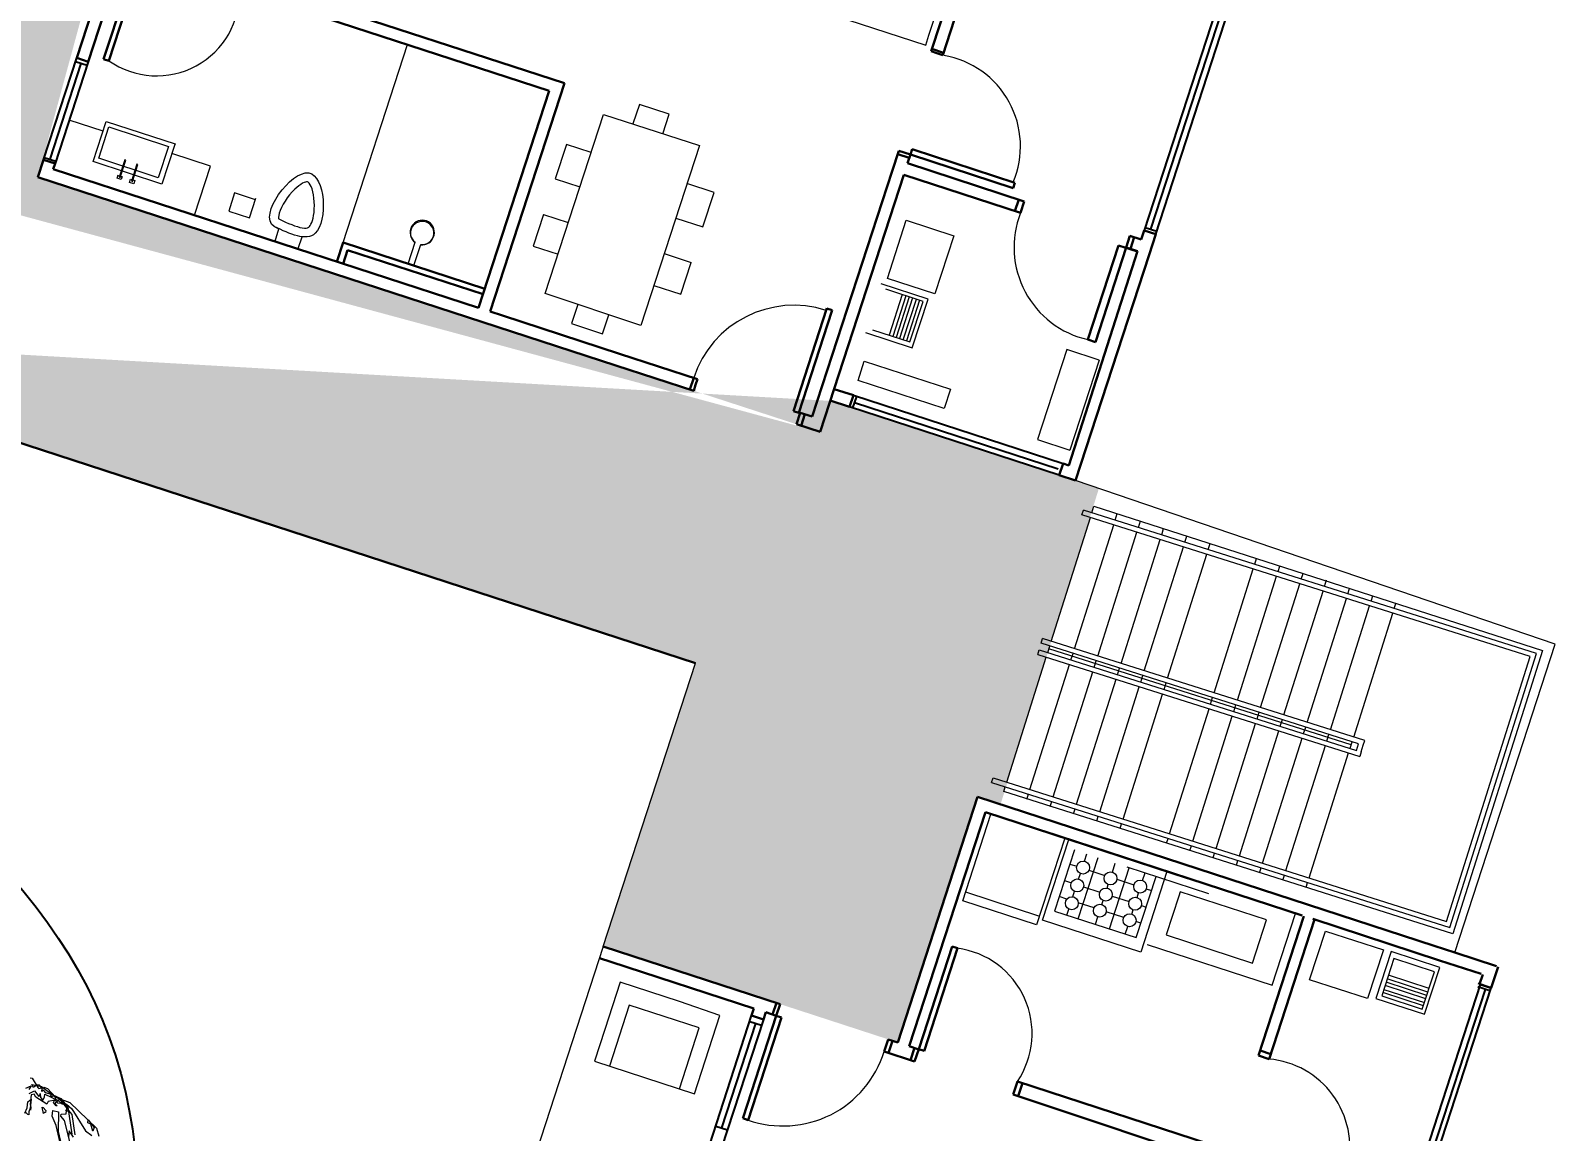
# Model space of a CAD drawing. Header units: metres. Extents: x 329311 to 330425, y 7396637 to 7397287.
# Drawn here: x 329864.84 to 329873.63, y 7397024.8 to 7397031.14 of the extents above; entities that cross this region are included whole.
import ezdxf

# ---------------------------------------------------------------- set-up
doc = ezdxf.new("R2010")
doc.units = ezdxf.units.M
doc.linetypes.add('CACHE2', pattern=[4.7625, 3.175, -1.5875])
doc.layers.get('0').update_dxf_attribs({"lineweight": 18})
for name, color, linetype, lineweight in [('ARBRE', 251, 'Continuous', 13), ('AXES+POTEAUX', 6, 'CACHE2', 13), ('JANELAS', 5, 'Continuous', 25), ('layout', 253, 'Continuous', 13), ('LINHAFINA', 7, 'Continuous', 15), ('LINHAGROSSA', 7, 'Continuous', 30), ('PA6_TEXTO', 3, 'Continuous', 18)]:
    doc.layers.add(name, color=color, linetype=linetype, lineweight=lineweight)
doc.layers.add('VEGETAIS', color=3, linetype='Continuous')
doc.styles.add('200 Médio', font='arial.ttf', dxfattribs={"height": 0.75})
doc.styles.add('ARIAL', font='ARIAL', dxfattribs={"height": 0.2})
doc.dimstyles.new('AQ250', dxfattribs={"dimscale": 10, "dimtxt": 0.05, "dimasz": 0.03, "dimexe": 0.03, "dimexo": 0.025, "dimgap": 0.025, "dimtad": 1, "dimzin": 0, "dimdsep": 46, "dimtxsty": 'ARIAL', "dimblk": 'ARCHTICK', "dimcen": 0.09, "dimdle": 0.03, "dimclrt": 7, "dimadec": 0, "dimazin": 0, "dimtfac": 1, "dimtix": 1, "dimtmove": 2, "dimatfit": 3, "dimldrblk": 'OPEN90', "dimfxl": 1, "dimtvp": 1, "dimtolj": 1, "dimtzin": 0, "dimarcsym": 0})

# ---------------------------------------------------------------- blocks, each defined once
blk = doc.blocks.new('_ArchTick')
at = {"color": 0, "linetype": 'ByBlock', "const_width": 0.15}
blk.add_lwpolyline([(-0.5, -0.5), (0.5, 0.5)], dxfattribs=at)
blk = doc.blocks.new('*D12')
at = {"layer": 'Defpoints', "color": 0, "transparency": 16777216}
for p in [(329895.0034, 7397086.4419), (329868.8226, 7397007.3763), (329871.0959, 7397006.6235)]:
    blk.add_point(p, dxfattribs=at)
at = {"layer": 'PA6_TEXTO', "color": 0, "lineweight": -2, "transparency": 16777216}
for p, q in [((329895.2407, 7397086.3633), (329897.5616, 7397085.5948)), ((329897.3711, 7397085.9739), (329871.0016, 7397006.3387)), ((329869.0599, 7397007.2977), (329871.3807, 7397006.5292))]:
    blk.add_line(p, q, dxfattribs=at)
at = {"layer": 'PA6_TEXTO', "color": 0, "lineweight": -2, "transparency": 16777216, "xscale": 0.3, "yscale": 0.3, "zscale": 0.3}
for p, rotation in [((329897.2768, 7397085.6891), 71.6788444677974), ((329871.0959, 7397006.6235), 251.6788444677974)]:
    blk.add_blockref('_ArchTick', p, dxfattribs=dict(at, rotation=rotation))
at = {"layer": 'PA6_TEXTO', "color": 7, "transparency": 16777216, "insert": (329883.5853, 7397046.3554), "char_height": 0.75, "attachment_point": 5, "rotation": 71.67884, "style": '200 Médio'}
blk.add_mtext('\\A1;83.29', dxfattribs=at)
blk = doc.blocks.new('_Open90')
at = {"color": 0, "linetype": 'ByBlock', "lineweight": -2}
for p, q in [((-0.5, 0.5), (0, 0)), ((0, 0), (-1, 0)), ((0, 0), (-0.5, -0.5))]:
    blk.add_line(p, q, dxfattribs=at)
blk = doc.blocks.new('*D15')
at = {"layer": 'Defpoints', "color": 0, "transparency": 16777216}
for p in [(329810.4416, 7397026.3875), (329868.8226, 7397007.3763), (329868.3823, 7397006.0244)]:
    blk.add_point(p, dxfattribs=at)
at = {"layer": 'PA6_TEXTO', "color": 0, "lineweight": -2, "transparency": 16777216}
for p, q in [((329810.3642, 7397026.1498), (329809.9085, 7397024.7504)), ((329809.7161, 7397025.1286), (329868.6676, 7397005.9315)), ((329868.7452, 7397007.1386), (329868.2895, 7397005.7392))]:
    blk.add_line(p, q, dxfattribs=at)
at = {"layer": 'PA6_TEXTO', "color": 0, "lineweight": -2, "transparency": 16777216, "xscale": 0.3, "yscale": 0.3, "zscale": 0.3}
for p, rotation in [((329810.0014, 7397025.0357), 161.9626347684521), ((329868.3823, 7397006.0244), 341.9626347684521)]:
    blk.add_blockref('_ArchTick', p, dxfattribs=dict(at, rotation=rotation))
at = {"layer": 'PA6_TEXTO', "color": 7, "transparency": 16777216, "insert": (329839.3878, 7397016.1319), "char_height": 0.75, "attachment_point": 5, "rotation": 341.96263, "style": '200 Médio'}
blk.add_mtext('\\A1;61.40', dxfattribs=at)
blk = doc.blocks.new('WMF26', base_point=(0, 0.001))
at = {"color": 85}
blk.add_lwpolyline([(8.756, -0.257), (8.829, -0.257), (9.069, -0.569), (9.105, -0.605), (9.28, -0.533), (9.419, -0.569), (9.732, -0.846), (10.255, -0.984), (11.302, -1.792), (11.412, -2.069)], dxfattribs=at)
at = {"color": 63}
for points in [[(8.782, -0.817), (8.956, -0.708), (9.131, -0.883), (9.167, -0.853), (9.167, -0.781), (9.203, -0.919), (9.277, -0.991), (9.306, -0.991), (9.342, -0.883), (9.342, -0.781), (9.83, -0.955), (9.974, -1.057), (10.15, -1.057), (10.353, -1.203), (10.913, -1.931), (11.161, -2.076)], [(10.564, -2.105), (10.389, -1.406), (10.252, -1.268), (10.216, -1.304), (10.15, -1.304), (10.216, -1.167), (10.04, -1.057), (9.83, -1.057), (9.728, -0.955), (9.48, -1.027), (9.451, -1.13), (9.029, -0.919), (8.956, -0.817), (8.855, -0.853), (8.855, -1.203), (8.891, -1.304), (8.891, -1.406)], [(8.643, -0.643), (8.819, -0.533), (8.752, -0.679)]]:
    blk.add_lwpolyline(points, dxfattribs=at)
at = {"color": 106}
for points in [[(9.607, -0.77), (9.92, -0.871), (10.204, -1.155), (10.444, -2.094)], [(10.517, -2.203), (10.342, -1.992), (10.342, -2.203)], [(10.415, -2.407), (10.132, -1.643), (9.993, -1.505), (9.993, -1.432), (10.168, -1.396), (10.168, -1.185), (9.891, -0.908), (9.746, -1.046), (9.746, -1.083), (9.819, -1.155), (9.783, -1.155), (9.68, -1.046), (9.746, -0.871), (9.68, -0.806), (9.542, -0.871), (9.571, -0.806), (9.571, -0.77), (9.368, -0.734), (9.295, -0.661), (9.259, -0.661), (9.221, -0.697), (9.221, -0.594), (9.12, -0.486), (9.018, -0.486), (8.909, -0.594), (8.844, -0.486), (9.192, -0.522), (9.607, -0.77), (9.607, -0.77)], [(8.844, -1.469), (8.844, -1.57), (8.808, -1.57), (8.734, -1.505), (8.698, -1.534), (8.77, -1.33), (8.77, -1.119), (8.873, -1.009), (8.873, -1.33), (8.844, -1.469), (8.844, -1.469)], [(9.433, -1.358), (9.433, -1.432), (9.397, -1.432), (9.368, -1.469), (9.295, -1.257), (9.331, -1.257), (9.433, -1.358), (9.433, -1.358)], [(9.956, -2.057), (10.066, -2.407), (10.066, -2.444), (9.855, -1.853), (9.68, -1.534), (9.68, -1.33), (9.891, -1.358), (9.956, -2.057), (9.956, -2.057)], [(11.179, -1.92), (11.078, -1.68), (10.968, -1.643), (10.968, -1.534), (11.216, -1.781), (11.179, -1.92), (11.179, -1.92)]]:
    blk.add_lwpolyline(points, dxfattribs=at)
blk = doc.blocks.new('T2_02')
at = {"xscale": 0.3499999999999943, "yscale": 0.3499999999999943, "zscale": 0.3499999999999943}
blk.add_blockref('WMF26', (-2.24, 1.997), dxfattribs=at)

msp = doc.modelspace()

# ---------------------------------------------------------------- hatches: boundary and pattern name
at = {"layer": 'AXES+POTEAUX'}
h = msp.add_hatch(dxfattribs=at)
h.set_pattern_fill('ANGLE', color=253, scale=0.025)
h.set_pattern_definition([(341.96263, (329827.33868, 7397103.38185), (0.0540704, 0.16604302), [0.127, -0.047625]), (71.96263, (329827.33868, 7397103.38185), (-0.16604302, 0.0540704), [0.127, -0.047625])])
edge = h.paths.add_edge_path()
edge.add_line((329826.7385, 7397041.2079), (329842.2426, 7397036.1779))
edge.add_line((329846.8442, 7397037.6251), (329826.8826, 7397044.0928))
edge.add_line((329826.7385, 7397041.2079), (329826.8826, 7397044.0928))
edge.add_line((329844.8123, 7397035.297), (329860.3047, 7397030.2222))
edge.add_line((329859.606, 7397032.0674), (329846.4153, 7397036.308))
edge.add_line((329845.088, 7397036.1686), (329844.8123, 7397035.297))
edge.add_line((329842.5027, 7397037.0002), (329845.088, 7397036.1686))
edge.add_line((329846.4153, 7397036.308), (329846.8442, 7397037.6251))
edge.add_line((329862.8868, 7397029.3806), (329868.6707, 7397027.4942))
edge.add_line((329868.6707, 7397027.4942), (329868.1393, 7397025.8622))
edge.add_line((329868.1393, 7397025.8622), (329869.8371, 7397025.3093))
edge.add_line((329869.8371, 7397025.3093), (329870.2976, 7397026.7236))
edge.add_line((329870.4296, 7397026.6807), (329870.9966, 7397028.5012))
edge.add_line((329870.9966, 7397028.5012), (329869.4474, 7397029.0057))
edge.add_line((329869.3891, 7397028.8268), (329864.8797, 7397030.2953))
edge.add_line((329864.8797, 7397030.2953), (329865.243, 7397031.6298))
edge.add_line((329865.243, 7397031.6298), (329860.0176, 7397033.3314))
edge.add_line((329860.0176, 7397033.3314), (329859.606, 7397032.0674))
edge.add_line((329860.3047, 7397030.2222), (329860.5922, 7397031.1312))
edge.add_line((329860.5922, 7397031.1312), (329863.1775, 7397030.2996))
edge.add_line((329863.1775, 7397030.2996), (329862.8868, 7397029.3806))
edge.add_line((329842.2426, 7397036.1779), (329842.5027, 7397037.0002))
edge.add_line((329869.4474, 7397029.0057), (329869.3891, 7397028.8268))

# ---------------------------------------------------------------- linework, layer by layer
for p, q in [((329873.6278, 7397027.6033), (329870.8623, 7397028.547)), ((329873.0496, 7397025.8275), (329873.6278, 7397027.6033)), ((329868.1385, 7397025.8624), (329868.6707, 7397027.4942))]:
    msp.add_line(p, q)
for centre, radius, start, end in [((329865.5643, 7397031.3565), 0.4782, 234.85883, 2.03139), ((329870.0134, 7397030.4726), 0.5311, 337.08092, 80.32478), ((329871.0524, 7397029.8905), 0.545, 158.69282, 257.28044), ((329869.2371, 7397028.95), 0.6064, 71.96263, 161.96263), ((329870.1165, 7397025.361), 0.495, 326.05643, 82.46922), ((329869.1759, 7397025.4379), 0.6099, 250.66355, 342.81918), ((329871.934, 7397024.7057), 0.5095, 347.26319, 85.0886)]:
    msp.add_arc(centre, radius, start, end)
at = {"layer": 'JANELAS'}
for p, q in [((329871.7139, 7397031.3886), (329871.2578, 7397029.988)), ((329871.2969, 7397029.9947), (329871.7388, 7397031.3519)), ((329871.3245, 7397029.9662), (329871.7806, 7397031.3669)), ((329864.9119, 7397030.3943), (329865.1031, 7397030.9814)), ((329864.95, 7397030.398), (329865.1297, 7397030.95)), ((329865.1697, 7397030.9597), (329864.9786, 7397030.3726)), ((329865.0964, 7397030.9608), (329865.163, 7397030.9391)), ((329864.9166, 7397030.4089), (329864.9833, 7397030.3872)), ((329871.2636, 7397030.0056), (329871.3302, 7397029.9839)), ((329869.5785, 7397028.9651), (329869.6002, 7397029.0318)), ((329869.5812, 7397029.0379), (329870.7899, 7397028.6443)), ((329870.7682, 7397028.5777), (329869.5595, 7397028.9713)), ((329870.7611, 7397028.6116), (329869.5878, 7397028.9937)), ((329873.1955, 7397025.6438), (329872.8032, 7397024.4389)), ((329873.2231, 7397025.6154), (329872.8452, 7397024.4548)), ((329872.8658, 7397024.4185), (329873.2582, 7397025.6234)), ((329873.2445, 7397025.6089), (329873.1818, 7397025.6293)), ((329873.2502, 7397025.6265), (329873.1836, 7397025.6482)), ((329868.4147, 7397023.6835), (329868.9946, 7397025.4642)), ((329869.062, 7397025.4422), (329868.4822, 7397023.6615)), ((329869.0172, 7397025.419), (329868.821, 7397024.8166)), ((329868.9835, 7397025.43), (329869.0509, 7397025.4081)), ((329868.7873, 7397024.8276), (329868.8547, 7397024.8056))]:
    msp.add_line(p, q, dxfattribs=at)
at = {"layer": 'layout'}
for p, q in [((329870.0159, 7397031.113), (329870.3954, 7397032.2784)), ((329869.4728, 7397031.2262), (329869.9984, 7397031.0551)), ((329866.6391, 7397029.9182), (329867.0103, 7397031.0582)), ((329869.9984, 7397031.0551), (329870.0159, 7397031.113)), ((329868.3471, 7397030.7135), (329868.3105, 7397030.6012)), ((329868.5191, 7397030.6574), (329868.3471, 7397030.7135)), ((329865.0604, 7397030.6239), (329864.968, 7397030.3402)), ((329865.2555, 7397030.5604), (329865.0604, 7397030.6239)), ((329865.1981, 7397030.3841), (329865.2734, 7397030.6154)), ((329865.2734, 7397030.6154), (329865.6707, 7397030.486)), ((329867.8045, 7397029.6249), (329868.1405, 7397030.6566)), ((329868.1405, 7397030.6566), (329868.6931, 7397030.4766)), ((329868.4826, 7397030.5452), (329868.5191, 7397030.6574)), ((329865.6668, 7397030.4771), (329865.5945, 7397030.255)), ((329865.8755, 7397030.3585), (329865.6519, 7397030.4313)), ((329865.6707, 7397030.486), (329865.6668, 7397030.4771)), ((329867.9267, 7397030.4837), (329867.8619, 7397030.2847)), ((329868.0691, 7397030.4374), (329867.9267, 7397030.4837)), ((329868.6931, 7397030.4766), (329868.3554, 7397029.4396)), ((329865.5945, 7397030.255), (329865.1981, 7397030.3841)), ((329865.3812, 7397030.3936), (329865.3489, 7397030.2945)), ((329865.3535, 7397030.2933), (329865.3857, 7397030.3921)), ((329865.3857, 7397030.3921), (329865.3812, 7397030.3936)), ((329865.4501, 7397030.369), (329865.4185, 7397030.2718)), ((329865.4242, 7397030.2699), (329865.4558, 7397030.3671)), ((329865.4558, 7397030.3671), (329865.4501, 7397030.369)), ((329865.7831, 7397030.0748), (329865.8755, 7397030.3585)), ((329865.3372, 7397030.2889), (329865.3433, 7397030.3078)), ((329865.3605, 7397030.2813), (329865.3372, 7397030.2889)), ((329865.3424, 7397030.3051), (329865.3657, 7397030.2972)), ((329865.3489, 7397030.2945), (329865.3534, 7397030.293)), ((329865.3662, 7397030.2988), (329865.3605, 7397030.2813)), ((329865.4074, 7397030.2644), (329865.4138, 7397030.2841)), ((329865.4322, 7397030.2564), (329865.4074, 7397030.2644)), ((329865.4138, 7397030.2841), (329865.4386, 7397030.276)), ((329865.4185, 7397030.2718), (329865.4242, 7397030.2699)), ((329865.4386, 7397030.276), (329865.4322, 7397030.2564)), ((329867.8619, 7397030.2847), (329868.0043, 7397030.2383)), ((329868.7777, 7397030.2066), (329868.6218, 7397030.2574)), ((329866.0137, 7397030.2036), (329865.9796, 7397030.0988)), ((329866.1334, 7397030.1647), (329866.0137, 7397030.2036)), ((329866.0993, 7397030.0598), (329866.1364, 7397030.1739)), ((329868.7129, 7397030.0076), (329868.7777, 7397030.2066)), ((329865.9796, 7397030.0988), (329866.0993, 7397030.0598)), ((329867.7954, 7397030.0803), (329867.7358, 7397029.8974)), ((329867.7954, 7397030.0803), (329867.9377, 7397030.0339)), ((329866.2469, 7397029.9266), (329866.2696, 7397029.9964)), ((329868.5569, 7397030.0584), (329868.7129, 7397030.0076)), ((329866.3805, 7397029.883), (329866.4027, 7397029.9513)), ((329867.0144, 7397029.796), (329867.0548, 7397029.9201)), ((329867.0473, 7397029.7852), (329867.0872, 7397029.9076)), ((329867.7358, 7397029.8974), (329867.8782, 7397029.851)), ((329868.4904, 7397029.854), (329868.6463, 7397029.8032)), ((329868.5867, 7397029.6203), (329868.6463, 7397029.8032)), ((329868.4308, 7397029.671), (329868.5867, 7397029.6203)), ((329870.0116, 7397029.5915), (329869.7418, 7397029.6793)), ((329869.9827, 7397029.579), (329869.7675, 7397029.6491)), ((329868.3554, 7397029.4396), (329867.8045, 7397029.6249)), ((329867.9919, 7397029.5619), (329867.9559, 7397029.4512)), ((329869.8628, 7397029.618), (329869.7867, 7397029.3843)), ((329869.884, 7397029.6111), (329869.8079, 7397029.3774)), ((329869.9036, 7397029.6047), (329869.8275, 7397029.3711)), ((329869.9224, 7397029.5986), (329869.8463, 7397029.3649)), ((329869.8683, 7397029.3578), (329869.9444, 7397029.5915)), ((329869.9632, 7397029.5853), (329869.8871, 7397029.3517)), ((329869.9066, 7397029.3453), (329869.9827, 7397029.579)), ((329869.9206, 7397029.312), (329870.0116, 7397029.5915)), ((329867.9559, 7397029.4512), (329868.1354, 7397029.3927)), ((329868.1354, 7397029.3927), (329868.172, 7397029.5013)), ((329869.6508, 7397029.3999), (329869.9206, 7397029.312)), ((329869.6914, 7397029.4154), (329869.9066, 7397029.3453)), ((329870.8124, 7397029.301), (329870.6436, 7397028.7827)), ((329870.9977, 7397029.2407), (329870.8124, 7397029.301)), ((329870.9977, 7397029.2407), (329870.8289, 7397028.7224)), ((329870.6436, 7397028.7827), (329870.8289, 7397028.7224)), ((329870.2113, 7397026.1253), (329870.374, 7397026.625)), ((329870.374, 7397026.625), (329870.8001, 7397026.4863)), ((329870.8001, 7397026.4863), (329870.6374, 7397025.9866)), ((329870.6723, 7397026.0142), (329870.8235, 7397026.4787)), ((329870.8235, 7397026.4787), (329871.3887, 7397026.2946)), ((329870.2612, 7397026.3854), (329869.9037, 7397025.2876)), ((329870.8556, 7397026.4186), (329870.741, 7397026.0666)), ((329870.8776, 7397026.0221), (329870.9922, 7397026.3741)), ((329870.9128, 7397026.3536), (329870.9265, 7397026.3955)), ((329870.8292, 7397026.3375), (329870.8689, 7397026.3246)), ((329870.8792, 7397026.2505), (329870.8899, 7397026.2832)), ((329870.9394, 7397026.3017), (329871.0307, 7397026.272)), ((329871.0572, 7397025.9636), (329871.1718, 7397026.3156)), ((329871.0741, 7397026.2904), (329871.0909, 7397026.342)), ((329871.6308, 7397026.1662), (329871.1603, 7397026.3194)), ((329871.3887, 7397026.2946), (329871.2375, 7397025.8302)), ((329871.2487, 7397026.2422), (329871.2629, 7397026.286)), ((329870.7983, 7397026.2426), (329870.838, 7397026.2296)), ((329870.9084, 7397026.2067), (329871.0023, 7397026.1761)), ((329871.044, 7397026.1979), (329871.051, 7397026.2195)), ((329871.1005, 7397026.2492), (329871.1986, 7397026.2173)), ((329871.2115, 7397025.9134), (329871.3261, 7397026.2654)), ((329870.6374, 7397025.9866), (329870.2113, 7397026.1253)), ((329870.228, 7397026.1765), (329870.6541, 7397026.0378)), ((329870.8125, 7397026.1357), (329870.7682, 7397026.1501)), ((329870.8459, 7397026.1481), (329870.8563, 7397026.1801)), ((329870.9685, 7397026.0849), (329870.8777, 7397026.1145)), ((329871.0134, 7397026.104), (329871.021, 7397026.1275)), ((329871.073, 7397026.1531), (329871.1706, 7397026.1214)), ((329871.2167, 7397026.1441), (329871.2256, 7397026.1715)), ((329871.2694, 7397026.1942), (329871.2998, 7397026.1843)), ((329871.4581, 7397026.1525), (329871.3852, 7397025.9286)), ((329871.4661, 7397026.177), (329871.4581, 7397026.1525)), ((329871.9634, 7397026.0151), (329871.4661, 7397026.177)), ((329870.741, 7397026.0666), (329871.2115, 7397025.9134)), ((329870.8118, 7397026.0435), (329870.8231, 7397026.0782)), ((329870.9763, 7397025.99), (329870.9903, 7397026.0331)), ((329871.1397, 7397026.0292), (329871.0387, 7397026.0621)), ((329871.1857, 7397026.049), (329871.1936, 7397026.0732)), ((329871.2414, 7397026.0983), (329871.2688, 7397026.0894)), ((329871.9957, 7397025.6385), (329872.1307, 7397026.053)), ((329871.2375, 7397025.8302), (329870.6723, 7397026.0142)), ((329871.1483, 7397025.9339), (329871.1626, 7397025.9781)), ((329871.2387, 7397025.9969), (329871.2101, 7397026.0062)), ((329871.8825, 7397025.7666), (329871.9634, 7397026.0151)), ((329871.274, 7397025.8735), (329871.274, 7397025.8735)), ((329871.274, 7397025.8735), (329871.9957, 7397025.6385)), ((329871.3852, 7397025.9286), (329871.8825, 7397025.7666)), ((329872.6819, 7397025.8329), (329872.5941, 7397025.5632)), ((329872.6974, 7397025.7923), (329872.6274, 7397025.5772)), ((329872.9614, 7397025.7419), (329872.6819, 7397025.8329)), ((329872.9311, 7397025.7162), (329872.6974, 7397025.7923)), ((329872.8932, 7397025.5997), (329872.6595, 7397025.6758)), ((329872.9001, 7397025.6209), (329872.6664, 7397025.697)), ((329872.861, 7397025.5011), (329872.9311, 7397025.7162)), ((329872.8735, 7397025.4722), (329872.9614, 7397025.7419)), ((329868.2366, 7397025.6567), (329868.1476, 7397025.3832)), ((329868.5791, 7397025.5452), (329868.2366, 7397025.6567)), ((329872.8674, 7397025.5205), (329872.6337, 7397025.5966)), ((329872.6398, 7397025.6154), (329872.8735, 7397025.5394)), ((329872.8807, 7397025.5613), (329872.647, 7397025.6374)), ((329872.8868, 7397025.5801), (329872.6531, 7397025.6562)), ((329868.2894, 7397025.5243), (329868.1749, 7397025.1727)), ((329868.6926, 7397025.393), (329868.2894, 7397025.5243)), ((329868.8118, 7397025.4646), (329868.5791, 7397025.5452)), ((329872.5941, 7397025.5632), (329872.8735, 7397025.4722)), ((329872.6274, 7397025.5772), (329872.861, 7397025.5011)), ((329868.6648, 7397025.0132), (329868.8118, 7397025.4646)), ((329868.1476, 7397025.3832), (329868.0882, 7397025.2009)), ((329868.5781, 7397025.0414), (329868.6926, 7397025.393)), ((329868.0882, 7397025.2009), (329868.6648, 7397025.0132))]:
    msp.add_line(p, q, dxfattribs=at)
for points in [[(329865.5739, 7397030.2912), (329865.2301, 7397030.4032), (329865.289, 7397030.5841), (329865.6328, 7397030.4722)], [(329869.8859, 7397030.0462), (329870.1598, 7397029.957), (329870.0509, 7397029.6226), (329869.777, 7397029.7118)], [(329869.6442, 7397029.2347), (329870.1412, 7397029.0729), (329870.1049, 7397028.9614), (329869.6079, 7397029.1233)], [(329872.2112, 7397025.6707), (329872.3026, 7397025.9513), (329872.637, 7397025.8424), (329872.5456, 7397025.5618)]]:
    msp.add_lwpolyline(points, close=True, dxfattribs=at)
for centre in [(329870.9054, 7397026.3171), (329871.0636, 7397026.2546), (329870.8719, 7397026.2139), (329871.0366, 7397026.1614), (329871.2346, 7397026.2077), (329870.8406, 7397026.1112), (329871.2056, 7397026.1085), (329871.002, 7397026.0685), (329871.1736, 7397026.0137)]:
    msp.add_circle(centre, 0.0373, dxfattribs=at)
for centre, radius, start, end in [((329867.0955, 7397029.977), 0.0699, 263.17934, 234.47152), ((329867.0951, 7397029.972), 0.0679, 262.45174, 232.83819)]:
    msp.add_arc(centre, radius, start, end, dxfattribs=at)
msp.add_spline([(329866.2696, 7397029.9964), (329866.2409, 7397030.0103), (329866.4408, 7397030.3191), (329866.4782, 7397029.9712), (329866.2409, 7397030.0103)], degree=3, dxfattribs=at)
msp.add_open_spline([(329866.2685, 7397030.0537), (329866.2676, 7397030.0554), (329866.265, 7397030.0674), (329866.2815, 7397030.1272), (329866.3198, 7397030.187), (329866.376, 7397030.2401), (329866.3917, 7397030.2519), (329866.418, 7397030.2664), (329866.4283, 7397030.2686), (329866.4352, 7397030.2686), (329866.4343, 7397030.2691), (329866.4442, 7397030.26), (329866.4532, 7397030.2464), (329866.4738, 7397030.1857), (329866.4778, 7397030.1217), (329866.4655, 7397030.0526), (329866.4597, 7397030.0349), (329866.4474, 7397030.0113), (329866.4429, 7397030.0073), (329866.4328, 7397030.0019), (329866.422, 7397029.9997), (329866.3702, 7397030.0081), (329866.3203, 7397030.0296), (329866.2685, 7397030.0537)], degree=3, knots=[0.006653, 0.006653, 0.006653, 0.006653, 0.101555, 0.101555, 0.286179, 0.286179, 0.356381, 0.356381, 0.426582, 0.426582, 0.496783, 0.496783, 0.584163, 0.584163, 0.765346, 0.765346, 0.841931, 0.841931, 0.918517, 0.918517, 1.019343, 1.019343, 1.191805, 1.191805, 1.191805, 1.191805], dxfattribs=at)
at = {"layer": 'LINHAFINA'}
for p, q in [((329870.9564, 7397028.3613), (329870.9683, 7397028.3989)), ((329870.9683, 7397028.3989), (329873.5536, 7397027.5673)), ((329870.722, 7397027.6203), (329870.9479, 7397028.3345)), ((329870.8988, 7397028.35), (329870.9073, 7397028.3769)), ((329873.4838, 7397027.5322), (329870.8988, 7397028.35)), ((329873.5191, 7397027.5506), (329870.9073, 7397028.3769)), ((329871.0905, 7397028.3189), (329871.1024, 7397028.3565)), ((329871.2246, 7397028.2765), (329871.2365, 7397028.3141)), ((329870.8561, 7397027.5779), (329871.082, 7397028.2921)), ((329870.9902, 7397027.5355), (329871.2161, 7397028.2496)), ((329871.3587, 7397028.234), (329871.37, 7397028.2697)), ((329871.4929, 7397028.1916), (329871.5039, 7397028.2266)), ((329871.1243, 7397027.4931), (329871.3502, 7397028.2072)), ((329871.2584, 7397027.4506), (329871.4844, 7397028.1648)), ((329871.627, 7397028.1492), (329871.6378, 7397028.1835)), ((329871.3925, 7397027.4082), (329871.6185, 7397028.1223)), ((329871.8952, 7397028.0643), (329871.9057, 7397028.0974)), ((329872.0293, 7397028.0219), (329872.0396, 7397028.0543)), ((329871.6608, 7397027.3233), (329871.8867, 7397028.0375)), ((329871.7949, 7397027.2809), (329872.0208, 7397027.9951)), ((329872.1634, 7397027.9795), (329872.1735, 7397028.0112)), ((329872.2976, 7397027.937), (329872.3095, 7397027.9746)), ((329871.929, 7397027.2385), (329872.1549, 7397027.9526)), ((329872.0631, 7397027.196), (329872.2891, 7397027.9102)), ((329872.1972, 7397027.1536), (329872.4232, 7397027.8678)), ((329872.4317, 7397027.8946), (329872.4413, 7397027.9251)), ((329872.5658, 7397027.8522), (329872.5752, 7397027.882)), ((329872.3314, 7397027.1112), (329872.5573, 7397027.8253)), ((329872.4655, 7397027.0688), (329872.6914, 7397027.7829)), ((329872.6999, 7397027.8097), (329872.7091, 7397027.8389)), ((329870.6638, 7397027.6092), (329870.6723, 7397027.636)), ((329872.4938, 7397027.0303), (329870.6638, 7397027.6092)), ((329872.5291, 7397027.0486), (329870.6723, 7397027.636)), ((329870.4652, 7397026.8087), (329870.693, 7397027.5288)), ((329870.6442, 7397027.5442), (329870.6527, 7397027.571)), ((329870.6442, 7397027.5442), (329872.5001, 7397026.9571)), ((329870.6527, 7397027.571), (329872.4818, 7397026.9924)), ((329870.7015, 7397027.5556), (329870.7135, 7397027.5935)), ((329872.4516, 7397027.025), (329870.7081, 7397027.5766)), ((329870.8356, 7397027.5132), (329870.8476, 7397027.5511)), ((329873.0011, 7397026.0065), (329873.4838, 7397027.5322)), ((329873.0195, 7397025.9711), (329873.5191, 7397027.5506)), ((329873.5536, 7397027.5673), (329873.0372, 7397025.9351)), ((329870.5993, 7397026.7663), (329870.8271, 7397027.4863)), ((329870.7334, 7397026.7239), (329870.9612, 7397027.4439)), ((329870.9697, 7397027.4707), (329870.9817, 7397027.5087)), ((329871.1038, 7397027.4283), (329871.1158, 7397027.4662)), ((329870.8676, 7397026.6814), (329871.0953, 7397027.4015)), ((329871.0017, 7397026.639), (329871.2295, 7397027.3591)), ((329871.238, 7397027.3859), (329871.2499, 7397027.4238)), ((329871.3721, 7397027.3434), (329871.3841, 7397027.3814)), ((329871.1358, 7397026.5966), (329871.3636, 7397027.3166)), ((329871.6403, 7397027.2586), (329871.6523, 7397027.2965)), ((329871.7744, 7397027.2162), (329871.7864, 7397027.2541)), ((329871.404, 7397026.5117), (329871.6318, 7397027.2318)), ((329871.5381, 7397026.4693), (329871.7659, 7397027.1893)), ((329871.9085, 7397027.1737), (329871.9205, 7397027.2117)), ((329872.0426, 7397027.1313), (329872.0546, 7397027.1692)), ((329871.6723, 7397026.4269), (329871.9, 7397027.1469)), ((329871.8064, 7397026.3844), (329872.0342, 7397027.1045)), ((329872.1768, 7397027.0889), (329872.1888, 7397027.1268)), ((329872.3109, 7397027.0464), (329872.3229, 7397027.0844)), ((329871.9405, 7397026.342), (329872.1683, 7397027.062)), ((329872.0746, 7397026.2996), (329872.3024, 7397027.0196)), ((329872.445, 7397027.004), (329872.457, 7397027.0419)), ((329872.4818, 7397026.9924), (329872.4938, 7397027.0303)), ((329872.5086, 7397026.9839), (329872.5206, 7397027.0218)), ((329872.5206, 7397027.0218), (329872.5291, 7397027.0486)), ((329872.2087, 7397026.2571), (329872.4365, 7397026.9772)), ((329872.5086, 7397026.9839), (329872.5001, 7397026.9571)), ((329870.3782, 7397026.8067), (329870.3867, 7397026.8336)), ((329870.3867, 7397026.8336), (329873.0011, 7397026.0065)), ((329870.3782, 7397026.8067), (329873.0195, 7397025.9711)), ((329870.448, 7397026.7543), (329870.4567, 7397026.7819)), ((329873.0372, 7397025.9351), (329870.448, 7397026.7543)), ((329870.5821, 7397026.7118), (329870.5908, 7397026.7395)), ((329870.7162, 7397026.6694), (329870.725, 7397026.697)), ((329870.8503, 7397026.627), (329870.8591, 7397026.6546)), ((329870.9844, 7397026.5845), (329870.9932, 7397026.6122)), ((329871.1186, 7397026.5421), (329871.1273, 7397026.5698)), ((329871.3868, 7397026.4573), (329871.3955, 7397026.4849)), ((329871.5209, 7397026.4148), (329871.5296, 7397026.4425)), ((329871.655, 7397026.3724), (329871.6638, 7397026.4)), ((329871.7891, 7397026.33), (329871.7979, 7397026.3576)), ((329871.9233, 7397026.2875), (329871.932, 7397026.3152)), ((329872.0574, 7397026.2451), (329872.0661, 7397026.2728)), ((329872.1915, 7397026.2027), (329872.2002, 7397026.2303)), ((329868.1385, 7397025.8624), (329867.5096, 7397023.9311))]:
    msp.add_line(p, q, dxfattribs=at)
at = {"layer": 'LINHAGROSSA'}
for p, q in [((329870.0963, 7397030.9983), (329870.8142, 7397033.203)), ((329870.0296, 7397031.02), (329870.4571, 7397032.3326)), ((329865.3074, 7397031.6088), (329865.1031, 7397030.9814)), ((329865.3752, 7397031.5907), (329865.1697, 7397030.9597)), ((329865.4515, 7397031.5678), (329865.2585, 7397030.9754)), ((329865.2891, 7397030.9655), (329865.4799, 7397031.5514)), ((329866.0639, 7397031.4401), (329867.916, 7397030.837)), ((329866.0422, 7397031.3735), (329867.8277, 7397030.7921)), ((329865.1697, 7397030.9597), (329865.1031, 7397030.9814)), ((329865.1364, 7397030.9706), (329865.1367, 7397030.9715)), ((329865.2585, 7397030.9754), (329865.2891, 7397030.9655)), ((329870.0629, 7397031.0091), (329870.0296, 7397031.02)), ((329870.1007, 7397031.0118), (329870.034, 7397031.0335)), ((329870.0629, 7397031.0091), (329870.0629, 7397031.0091)), ((329870.0629, 7397031.0091), (329870.0963, 7397030.9983)), ((329867.8277, 7397030.7921), (329867.4205, 7397029.5416)), ((329867.916, 7397030.837), (329867.4871, 7397029.5199)), ((329869.8047, 7397030.3294), (329869.843, 7397030.4469)), ((329869.9033, 7397030.4059), (329869.8367, 7397030.4276)), ((329869.9096, 7397030.4252), (329869.843, 7397030.4469)), ((329869.8931, 7397030.3744), (329869.9096, 7397030.4252)), ((329869.9096, 7397030.4252), (329870.502, 7397030.2322)), ((329869.9206, 7397030.4553), (329869.9106, 7397030.4248)), ((329869.926, 7397030.4536), (329869.9206, 7397030.4553)), ((329870.5119, 7397030.2628), (329869.926, 7397030.4536)), ((329864.9119, 7397030.3943), (329864.8797, 7397030.2953)), ((329864.9119, 7397030.3943), (329864.9786, 7397030.3726)), ((329864.9786, 7397030.3726), (329864.968, 7397030.3402)), ((329864.968, 7397030.3402), (329867.4205, 7397029.5416)), ((329870.5663, 7397030.1552), (329869.8931, 7397030.3744)), ((329864.8797, 7397030.2953), (329868.2118, 7397029.2102)), ((329869.8047, 7397030.3294), (329869.3442, 7397028.9151)), ((329869.8714, 7397030.3077), (329869.3891, 7397028.8268)), ((329870.5446, 7397030.0885), (329869.8714, 7397030.3077)), ((329870.502, 7397030.2322), (329870.5119, 7397030.2628)), ((329870.5129, 7397030.0988), (329870.5346, 7397030.1655)), ((329870.5446, 7397030.0885), (329870.5663, 7397030.1552)), ((329871.2578, 7397029.988), (329871.2408, 7397029.9355)), ((329871.2578, 7397029.988), (329871.3245, 7397029.9662)), ((329866.6031, 7397029.8077), (329866.6391, 7397029.9182)), ((329866.6391, 7397029.9182), (329867.4564, 7397029.652)), ((329870.9324, 7397029.3588), (329871.1091, 7397029.9015)), ((329871.2184, 7397029.866), (329871.1091, 7397029.9015)), ((329871.1541, 7397029.89), (329871.1758, 7397029.9567)), ((329871.2408, 7397029.9355), (329871.1758, 7397029.9567)), ((329871.1792, 7397029.8819), (329871.2009, 7397029.9485)), ((329871.3245, 7397029.9662), (329871.2857, 7397029.8472)), ((329866.6393, 7397029.796), (329866.6651, 7397029.875)), ((329866.6651, 7397029.875), (329867.4462, 7397029.6206)), ((329871.2193, 7397029.8688), (329870.8224, 7397028.6337)), ((329871.2857, 7397029.8472), (329870.8623, 7397028.547)), ((329871.1541, 7397029.89), (329870.9765, 7397029.3445)), ((329871.2193, 7397029.8688), (329871.1541, 7397029.89)), ((329869.4285, 7397029.5397), (329869.2355, 7397028.9473)), ((329869.4586, 7397029.5288), (329869.4281, 7397029.5387)), ((329867.4871, 7397029.5199), (329867.558, 7397029.4968)), ((329867.558, 7397029.4968), (329868.2335, 7397029.2768)), ((329869.2661, 7397028.9374), (329869.4569, 7397029.5233)), ((329869.4569, 7397029.5233), (329869.4586, 7397029.5288)), ((329862.8868, 7397029.3806), (329868.6707, 7397027.4942)), ((329868.2335, 7397029.2768), (329868.6821, 7397029.1308)), ((329870.9765, 7397029.3445), (329870.9324, 7397029.3588)), ((329868.2118, 7397029.2102), (329868.6604, 7397029.0641)), ((329868.6605, 7397029.1378), (329868.6388, 7397029.0711)), ((329868.6712, 7397029.0974), (329868.6821, 7397029.1308)), ((329868.6712, 7397029.0974), (329868.6604, 7397029.0641)), ((329869.4697, 7397029.0742), (329869.5812, 7397029.0379)), ((329869.5595, 7397028.9713), (329869.5812, 7397029.0379)), ((329869.2355, 7397028.9473), (329869.2661, 7397028.9374)), ((329869.2745, 7397028.9378), (329869.2528, 7397028.8712)), ((329869.2745, 7397028.9378), (329869.3442, 7397028.9151)), ((329869.3015, 7397028.9291), (329869.2798, 7397028.8624)), ((329869.5595, 7397028.9713), (329869.448, 7397029.0076)), ((329869.2528, 7397028.8712), (329869.3891, 7397028.8268)), ((329870.7682, 7397028.5777), (329870.7899, 7397028.6443)), ((329870.8623, 7397028.547), (329870.7682, 7397028.5777)), ((329870.7899, 7397028.6443), (329870.8224, 7397028.6337)), ((329870.2976, 7397026.7236), (329869.8371, 7397025.3093)), ((329870.2976, 7397026.7236), (329872.9305, 7397025.8663)), ((329870.3426, 7397026.6353), (329869.9037, 7397025.2876)), ((329870.3426, 7397026.6353), (329871.5081, 7397026.2557)), ((329870.6787, 7397026.5258), (329872.1677, 7397026.041)), ((329871.9159, 7397025.2334), (329872.1776, 7397026.0372)), ((329872.2294, 7397026.0209), (329872.9612, 7397025.7825)), ((329872.2394, 7397026.0171), (329871.9776, 7397025.2133)), ((329869.1582, 7397025.5304), (329868.1385, 7397025.8624)), ((329870.1509, 7397025.8617), (329869.96, 7397025.2758)), ((329869.9885, 7397025.2594), (329870.1814, 7397025.8518)), ((329870.1814, 7397025.8518), (329870.1509, 7397025.8617)), ((329872.9305, 7397025.8663), (329873.0496, 7397025.8275)), ((329868.1835, 7397025.7741), (329868.1168, 7397025.7958)), ((329869.0081, 7397025.5056), (329868.1835, 7397025.7741)), ((329873.1998, 7397025.7049), (329872.9612, 7397025.7825)), ((329873.0496, 7397025.8275), (329873.2881, 7397025.7498)), ((329873.2097, 7397025.7011), (329873.1915, 7397025.6451)), ((329873.2981, 7397025.746), (329873.2582, 7397025.6234)), ((329873.1975, 7397025.6432), (329873.2602, 7397025.6228)), ((329868.9946, 7397025.4642), (329869.0081, 7397025.5056)), ((329869.1154, 7397025.4703), (329869.1372, 7397025.5372)), ((329869.1364, 7397025.4633), (329869.1582, 7397025.5304)), ((329869.136, 7397025.4637), (329868.9452, 7397024.8778)), ((329868.9736, 7397024.8614), (329869.1665, 7397025.4538)), ((329868.9946, 7397025.4642), (329869.062, 7397025.4422)), ((329869.062, 7397025.4422), (329869.0755, 7397025.4836)), ((329869.1364, 7397025.4633), (329869.0755, 7397025.4836)), ((329869.1665, 7397025.4538), (329869.136, 7397025.4637)), ((329869.7818, 7397025.3273), (329869.7586, 7397025.2577)), ((329869.8371, 7397025.3093), (329869.7818, 7397025.3273)), ((329869.8371, 7397025.3093), (329869.7818, 7397025.3273)), ((329869.8067, 7397025.3192), (329869.7835, 7397025.2495)), ((329869.9343, 7397025.1992), (329869.7586, 7397025.2578)), ((329869.9577, 7397025.2696), (329869.9037, 7397025.2876)), ((329869.9341, 7397025.2777), (329869.9104, 7397025.2067)), ((329869.9579, 7397025.27), (329869.9343, 7397025.1992)), ((329869.96, 7397025.2758), (329869.9583, 7397025.2703)), ((329869.9583, 7397025.2703), (329869.9888, 7397025.2604)), ((329871.9776, 7397025.2133), (329871.9159, 7397025.2334)), ((329871.9872, 7397025.2427), (329871.9255, 7397025.2628)), ((329870.5272, 7397025.0846), (329870.5023, 7397025.0099)), ((329871.7288, 7397024.6933), (329870.5272, 7397025.0846)), ((329870.5563, 7397025.0751), (329870.5313, 7397025.0002)), ((329872.4925, 7397024.3464), (329870.5023, 7397025.0099)), ((329868.9452, 7397024.8778), (329868.9434, 7397024.8724)), ((329868.9434, 7397024.8724), (329868.974, 7397024.8624))]:
    msp.add_line(p, q, dxfattribs=at)
at = {"layer": 'VEGETAIS'}
msp.add_spline([(329861.489, 7397025.7268), (329864.8254, 7397022.6457), (329865.2507, 7397025.441), (329860.3812, 7397027.7572), (329861.489, 7397025.7268)], degree=3, dxfattribs=at)

# ---------------------------------------------------------------- block references
at = {"layer": 'ARBRE', "xscale": 0.4621142716754235, "yscale": 0.4621142716754235, "zscale": 0.4621142716754235, "rotation": 354.0121026411171}
msp.add_blockref('T2_02', (329864.3636, 7397024.2692), dxfattribs=at)

# ---------------------------------------------------------------- dimensions: what is measured, and where the dimension line sits
at = {"layer": 'PA6_TEXTO'}
for p1, distance, picture, middle in [((329895.0034, 7397086.4419), 2.3947, '*D12', (329883.5853, 7397046.3554)), ((329810.4416, 7397026.3875), -1.4217, '*D15', (329839.3878, 7397016.1319))]:
    dim = msp.add_aligned_dim(p1=p1, p2=(329868.8226, 7397007.3763), distance=distance, dimstyle='AQ250', override={"dimtxsty": '200 Médio'}, dxfattribs=at)
    dim.commit()
    dim.dimension.update_dxf_attribs({"geometry": picture, "text_midpoint": middle})

doc.saveas('drawing.dxf')
